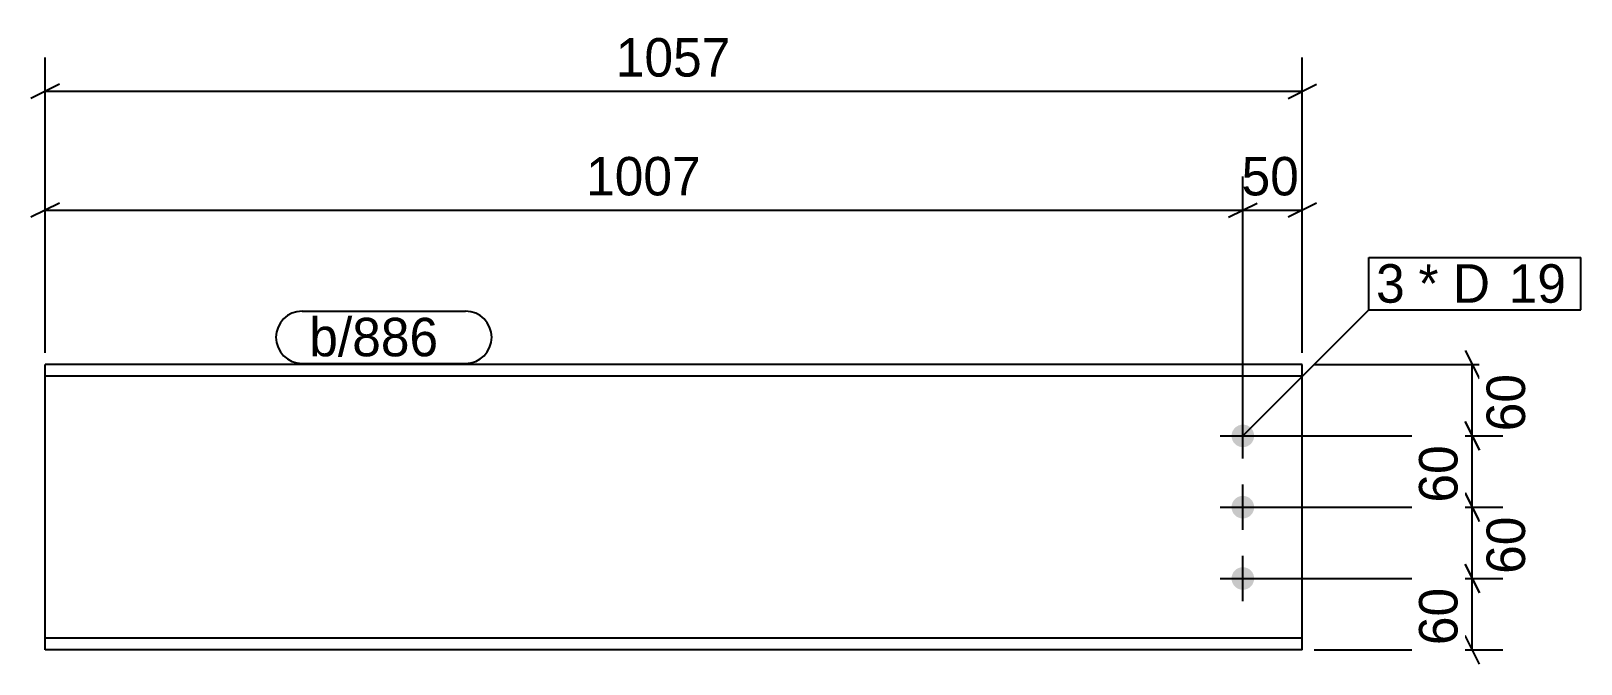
# Model space of a CAD drawing. Header units: millimetres. Extents: x 32 to 1335, y 32 to 565.
import ezdxf

# ---------------------------------------------------------------- set-up
doc = ezdxf.new("R2010")
doc.units = ezdxf.units.MM
doc.styles.add('Comic Sans MS', font='COMIC.TTF', dxfattribs={"height": 0.2})

msp = doc.modelspace()

# ---------------------------------------------------------------- hatches: boundary and pattern name
at = {"linetype": 'Continuous'}
for points in [[(1041.6, 224, -1), (1060.6, 224, -1)], [(1041.6, 164, -1), (1060.6, 164, -1)], [(1041.6, 104, -1), (1060.6, 104, -1)]]:
    msp.add_hatch(color=3, dxfattribs=at).paths.add_polyline_path(points)

# ---------------------------------------------------------------- linework, layer by layer
at = {"color": 8, "linetype": 'Continuous'}
for p, q in [((44, 294), (44, 542.4)), ((56, 520), (32, 508)), ((44, 514), (1101.1, 514)), ((1089.1, 508), (1113.1, 520)), ((44, 294), (44, 442.4)), ((1051.1, 234), (1051.1, 442.4)), ((1101.1, 294), (1101.1, 442.4)), ((56, 420), (32, 408)), ((1039.1, 408), (1063.1, 420)), ((1113.1, 420), (1089.1, 408)), ((1051.1, 414), (1101.1, 414)), ((1238, 296), (1250, 272)), ((1111.1, 284), (1272.4, 284)), ((1244, 224), (1244, 284)), ((1250, 212), (1238, 236)), ((1061.1, 224), (1272.4, 224)), ((1238, 176), (1250, 152)), ((1061.1, 164), (1272.4, 164)), ((1244, 104), (1244, 164)), ((1250, 92), (1238, 116)), ((1061.1, 104), (1272.4, 104)), ((1250, 32), (1238, 56)), ((1111.1, 44), (1269.6, 44))]:
    msp.add_line(p, q, dxfattribs=at)
at = {"color": 7, "linetype": 'Continuous'}
for p, q in [((1335.4, 330.1), (1335.4, 374.1)), ((44, 44), (44, 284)), ((1101.1, 284), (44, 284)), ((1101.1, 274.2), (44, 274.2)), ((1101.1, 44), (1101.1, 284)), ((1101.1, 53.8), (44, 53.8)), ((1101.1, 44), (44, 44))]:
    msp.add_line(p, q, dxfattribs=at)
at = {"color": 3, "linetype": 'Continuous'}
for p, q in [((1051.1, 205), (1051.1, 243)), ((1032.1, 224), (1070.1, 224)), ((1051.1, 145), (1051.1, 183)), ((1032.1, 164), (1070.1, 164)), ((1051.1, 85), (1051.1, 123)), ((1032.1, 104), (1070.1, 104))]:
    msp.add_line(p, q, dxfattribs=at)

# ---------------------------------------------------------------- wipeouts: each hides what was drawn before it
at = {"color": 0}
for points in [[(1189.2, 336.1), (1189.2, 368.1), (1163.1, 368.1), (1163.1, 336.1)], [(1265, 336.1), (1265, 368.1), (1198.8, 368.1), (1198.8, 336.1)], [(1319.8, 336.1), (1319.8, 368.1), (1274.6, 368.1), (1274.6, 336.1)], [(391.4, 291), (391.4, 323), (266, 323), (266, 291)]]:
    msp.add_wipeout(points, dxfattribs=at)

# ---------------------------------------------------------------- next in the draw order: wipeouts: each hides what was drawn before it
for points in [[(627.6, 520), (627.6, 564.8), (517.4, 564.8), (517.4, 520)], [(1108.5, 420), (1108.5, 464.8), (1043.6, 464.8), (1043.6, 420)], [(1189.2, 336.1), (1189.2, 368.1), (1163.1, 368.1), (1163.1, 336.1)], [(1265, 336.1), (1265, 368.1), (1198.8, 368.1), (1198.8, 336.1)], [(1319.8, 336.1), (1319.8, 368.1), (1274.6, 368.1), (1274.6, 336.1)], [(391.4, 291), (391.4, 323), (266, 323), (266, 291)], [(1294.8, 286.5), (1250, 286.5), (1250, 221.5), (1294.8, 221.5)], [(1294.8, 166.5), (1250, 166.5), (1250, 101.5), (1294.8, 101.5)]]:
    msp.add_wipeout(points, dxfattribs=at)

# ---------------------------------------------------------------- next in the draw order: linework, layer by layer
at = {"color": 8, "linetype": 'Continuous'}
for p, q in [((1101.1, 294), (1101.1, 542.4)), ((1051.1, 234), (1051.1, 442.4)), ((1039.1, 408), (1063.1, 420)), ((44, 414), (1051.1, 414)), ((1238, 236), (1250, 212)), ((1061.1, 224), (1269.6, 224)), ((1244, 164), (1244, 224)), ((1250, 152), (1238, 176)), ((1061.1, 164), (1269.6, 164)), ((1238, 116), (1250, 92)), ((1061.1, 104), (1269.6, 104)), ((1244, 44), (1244, 104))]:
    msp.add_line(p, q, dxfattribs=at)
at = {"color": 7, "linetype": 'Continuous'}
for p, q in [((1157.1, 374.1), (1335.4, 374.1)), ((1157.1, 330.1), (1157.1, 374.1)), ((260, 329), (397.4, 329)), ((1051.1, 224), (1157.1, 330.1)), ((1157.1, 330.1), (1335.4, 330.1)), ((260, 285), (397.4, 285))]:
    msp.add_line(p, q, dxfattribs=at)
for centre, start, end in [((260, 307), 90, 270), ((397.4, 307), 270, 90)]:
    msp.add_arc(centre, 22, start, end, dxfattribs=at)

# ---------------------------------------------------------------- next in the draw order: texts
at = {"color": 3, "style": 'Comic Sans MS'}
for s, height, p in [('1057', 32.38, (523.8, 526.4)), ('50', 32.38, (1050, 426.4)), ('3', 32.4, (1163.1, 336.1)), ('* D', 32.38, (1198.8, 336.1)), ('19', 32.38, (1274.6, 336.1)), ('b/886', 32.38, (266, 291))]:
    msp.add_text(s, height=height, dxfattribs=at).set_placement(p)
for p in [(1288.4, 227.9), (1288.4, 107.9)]:
    msp.add_text('60', height=32.38, rotation=90.0002, dxfattribs=at).set_placement(p)

# ---------------------------------------------------------------- next in the draw order: wipeouts: each hides what was drawn before it
at = {"color": 0}
for points in [[(602.6, 420), (602.6, 464.8), (492.4, 464.8), (492.4, 420)], [(1238, 226.5), (1193.2, 226.5), (1193.2, 161.5), (1238, 161.5)], [(1238, 106.5), (1193.2, 106.5), (1193.2, 41.5), (1238, 41.5)]]:
    msp.add_wipeout(points, dxfattribs=at)

# ---------------------------------------------------------------- next in the draw order: texts
at = {"color": 3, "style": 'Comic Sans MS'}
msp.add_text('1007', height=32.38, dxfattribs=at).set_placement((498.8, 426.4))
for p in [(1231.6, 167.9), (1231.6, 47.9)]:
    msp.add_text('60', height=32.38, rotation=90.0002, dxfattribs=at).set_placement(p)

doc.saveas('drawing.dxf')
